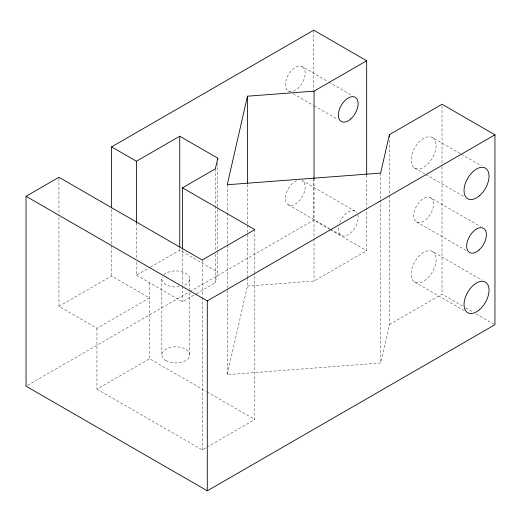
<?xml version="1.0" encoding="UTF-8"?>
<svg xmlns="http://www.w3.org/2000/svg" width="521" height="521" viewBox="0 0 521 521"><rect width="100%" height="100%" fill="white"/><g stroke="black" fill="none" stroke-linecap="round" stroke-linejoin="round"><path stroke-width="0.39" stroke-dasharray="2.6 1.95" d="M196.463 293.688L215.362 282.779L217.791 272.131L217.791 251.78M389.402 195.518L389.402 324.563L380.63 363.007L227.254 374.664L247.449 286.114L247.449 277.999M58.945 306.341L111.572 275.954L149.573 297.895L96.945 328.282L58.945 306.341L58.945 214.619M136.417 262.161L136.417 275.186L149.696 267.514M150.393 267.11L179.745 250.165L217.791 272.131M27.457 385.371L189.227 291.975M189.931 291.565L313.72 220.096L329.747 229.351M136.417 275.186L182.467 301.77L195.766 294.091M96.945 328.282L96.945 389.128L149.573 358.748L206.414 391.558M247.449 286.114L314.039 281.053L366.667 250.666L366.667 208.465M389.402 324.563L442.029 294.176L462.922 306.237M96.945 389.128L202.2 449.903L206.414 447.467M207.111 447.064L254.834 419.516L254.834 273.427M432.704 137.733A17.675 10.205 -60 0 1 426.484 165.268A17.675 10.205 -60 0 1 411.636 155.649A17.675 10.205 -60 0 1 432.704 137.733L460.557 153.812M461.254 154.216L481.45 165.873M302.304 66.734A13.956 8.056 -60 0 1 297.882 88.349A13.956 8.056 -60 0 1 285.795 81.374A13.956 8.056 -60 0 1 302.304 66.734L328.067 81.608M328.764 82.012L352.443 95.682M288.354 90.908L289.741 91.709M293.225 93.721L313.421 105.379M314.117 105.783L337.79 119.446M414.514 168.029L424.96 174.06M425.65 174.463L464.647 196.977M430.587 197.772A13.956 8.056 -60 0 1 426.165 219.387A13.956 8.056 -60 0 1 414.078 212.412A13.956 8.056 -60 0 1 430.587 197.772L480.72 226.713M416.631 221.939L466.067 250.484M432.45 251.519A17.675 10.205 -60 0 1 426.842 278.904A17.675 10.205 -60 0 1 411.538 270.06A17.675 10.205 -60 0 1 432.45 251.519L481.886 280.064M355.224 211.233L302.278 180.663A13.956 8.056 -60 0 1 299.666 200.448A13.956 8.056 -60 0 1 285.515 199.882A13.956 8.056 -60 0 1 297.231 180.461M288.321 204.838L329.428 228.569M330.125 228.966L341.268 235.407M330.444 229.748L366.667 250.666M465.702 307.846L472.664 311.864M476.148 313.876L494.95 324.726M414.768 282.135L464.211 310.679M207.111 391.968L254.834 419.516M442.029 105.887L442.029 165.945M442.029 166.759L442.029 294.176M389.402 140.331L389.402 194.704M380.63 173.096L380.63 199.068M380.63 199.882L380.63 363.007M366.667 175.186L366.667 207.651M314.039 178.794L314.039 238.038M314.039 238.852L314.039 281.053M313.72 30.185L313.72 90.244M313.72 178.71L313.72 220.096M254.834 229.605L254.834 272.62M247.449 184.668L247.449 224.434M247.449 225.248L247.449 277.185M227.254 184.753L227.254 212.347M227.254 213.161L227.254 243.997M227.254 244.811L227.254 374.664M217.791 163.066L217.791 208.647M217.791 209.455L217.791 250.966M215.362 168.83L215.362 205.456M215.362 206.27L215.362 251.037M215.362 254.294L215.362 282.779M202.2 259.992L202.2 296.508M202.2 297.322L202.2 449.903M189.755 278.93L189.755 289.435M189.755 292.672L189.755 354.892M182.467 249.683L182.467 285.495M182.467 286.309L182.467 301.77M179.745 248.537L179.745 250.165M161.842 278.93L161.842 354.892M149.573 282.779L149.573 358.748M136.417 223.092L136.417 258.904M111.572 209.396L111.572 275.954M58.945 178.091L58.945 213.805M339.705 222.558A13.956 8.056 -60 0 1 356.794 212.685M357.784 214.867A13.956 8.056 -60 0 1 348.569 234.522A13.956 8.056 -60 0 1 338.572 226.681M163.711 274.899A13.956 8.056 0 0 1 185.665 273.232A13.956 8.056 0 0 1 182.773 285.905M179.413 286.713A13.956 8.056 0 0 1 162.318 276.846M165.932 360.591A13.956 8.056 0 0 0 189.279 356.983A13.956 8.056 0 0 0 172.184 347.11A13.956 8.056 0 0 0 165.932 360.591"/><path stroke-width="0.78" d="M111.572 207.775L111.572 146.896L136.417 161.236L179.745 136.222L217.791 158.182L215.362 168.83L182.467 187.827L182.467 248.869M366.667 174.379L366.667 60.755L314.039 91.142L247.449 96.203L227.254 184.753L380.63 173.096L389.402 134.652L442.029 104.265L494.95 134.815L494.95 324.726L207.28 490.815L26.05 386.185L26.05 196.274L58.945 177.277L202.2 259.992L254.834 229.605L182.467 187.827M111.572 146.896L313.72 30.185L366.667 60.755M26.05 196.274L207.28 300.904L494.95 134.815M389.402 134.652L389.402 137.082M314.039 91.142L314.039 178.794M247.449 96.203L247.449 183.854M217.791 158.182L217.791 159.81M207.28 300.904L207.28 490.815M179.745 136.222L179.745 246.908M136.417 161.236L136.417 223.092M350.802 118.905A13.956 8.056 -60 0 0 355.224 97.284A13.956 8.056 -60 0 0 338.715 111.924A13.956 8.056 -60 0 0 350.802 118.905M479.086 249.943A13.956 8.056 -60 0 0 483.508 228.322A13.956 8.056 -60 0 0 466.998 242.962A13.956 8.056 -60 0 0 479.086 249.943M479.763 309.454A17.675 10.205 -60 0 0 485.37 282.076A17.675 10.205 -60 0 0 464.458 300.617A17.675 10.205 -60 0 0 479.763 309.454M479.405 195.818A17.675 10.205 -60 0 0 485.624 168.283A17.675 10.205 -60 0 0 464.556 186.199A17.675 10.205 -60 0 0 479.405 195.818"/></g></svg>
